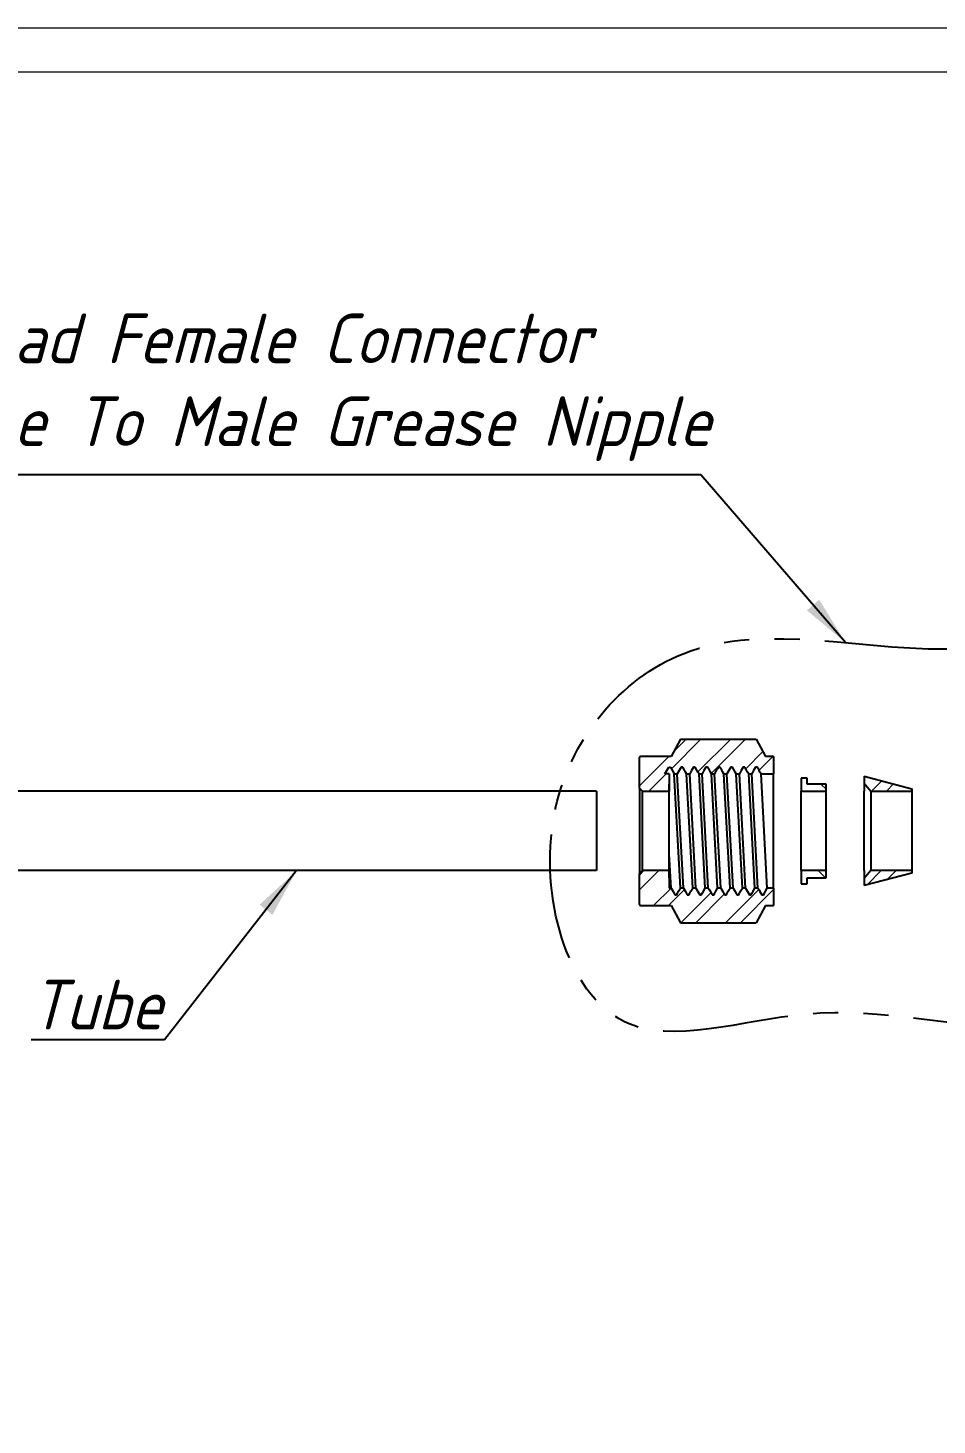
# Model space of a CAD drawing. Header units: millimetres. Extents: x 990 to 1442, y 548 to 864.
# Drawn here: x 1251.4 to 1343, y 723.5 to 864.2 of the extents above; entities that cross this region are included whole.
import ezdxf

# ---------------------------------------------------------------- set-up
doc = ezdxf.new("R2010")
doc.units = ezdxf.units.MM
doc.header["$LTSCALE"] = 2
doc.linetypes.add('PHANTOM', pattern=[12.7, 6.35, -1.27, 1.27, -1.27, 1.27, -1.27])
doc.linetypes.add('SLD-Solid', pattern=[0])
doc.styles.add('GENISO', font='geniso.shx', dxfattribs={"oblique": 15})
doc.dimstyles.new('Scale', dxfattribs={"dimscale": 2, "dimtxt": 2.5, "dimasz": 2.5, "dimexe": 1, "dimexo": 1, "dimgap": 0.8, "dimtad": 1, "dimdec": 0, "dimzin": 0, "dimtxsty": 'GENISO', "dimcen": 2.5, "dimclrd": 1, "dimclre": 1, "dimclrt": 7, "dimadec": 0, "dimazin": 0, "dimtfac": 1, "dimtdec": 0, "dimtmove": 0, "dimatfit": 3, "dimfxl": 1, "dimtzin": 0, "dimlwd": -1, "dimlwe": -1, "dimarcsym": 0})
pattern_1 = [(45, (825.6327, 730.058), (-2.245064, 2.245064), []), (45, (827.1294, 730.058), (-2.245064, 2.245064), [])]
pattern_2 = [(45, (813.8424, 631.2357), (-2.245064, 2.245064), []), (45, (815.339, 631.2357), (-2.245064, 2.245064), [])]
pattern_3 = [(45, (813.8424, 665.8548), (-2.245064, 2.245064), []), (45, (815.339, 665.8548), (-2.245064, 2.245064), [])]

# ---------------------------------------------------------------- blocks, each defined once
blk = doc.blocks.new('sdasdasd')
at = {"linetype": 'Continuous', "lineweight": 18, "true_color": 0xf26722}
h = blk.add_hatch(dxfattribs=at)
h.set_pattern_fill('ANSI32', color=30, scale=0.333333, style=0)
h.set_pattern_definition(pattern_1)
h.paths.add_polyline_path([(1248.03, 787.62), (1252.83, 786.37), (1252.83, 786.12), (1248.7, 786.12), (1248.03, 786.92)], flags=0)
h = blk.add_hatch(dxfattribs=at)
h.set_pattern_fill('ANSI32', color=30, scale=0.333333, style=0)
h.set_pattern_definition(pattern_1)
h.paths.add_polyline_path([(1248.7, 778.12), (1252.83, 778.12), (1252.83, 777.87), (1248.03, 776.62), (1248.03, 777.33)], flags=0)
at = {"color": 30, "linetype": 'Continuous', "lineweight": 25, "true_color": 0xf26722}
for p, q in [((1248.03, 787.62), (1248.03, 786.12)), ((1248.03, 787.62), (1252.83, 786.37)), ((1248.03, 786.92), (1248.7, 786.12)), ((1248.03, 778.12), (1248.03, 786.12)), ((1248.7, 786.12), (1252.83, 786.12)), ((1248.7, 786.12), (1248.7, 778.12)), ((1252.83, 786.37), (1252.83, 786.12)), ((1252.83, 786.12), (1252.83, 778.12)), ((1248.03, 778.12), (1248.03, 776.62)), ((1248.7, 778.12), (1248.03, 777.33)), ((1252.83, 778.12), (1248.7, 778.12)), ((1252.83, 778.12), (1252.83, 777.87)), ((1252.83, 777.87), (1248.03, 776.62))]:
    blk.add_line(p, q, dxfattribs=at)
blk = doc.blocks.new('sdjhjj')
at = {"linetype": 'Continuous', "lineweight": 18}
h = blk.add_hatch(dxfattribs=at)
h.set_pattern_fill('ANSI32', color=6, scale=0.333333, style=0)
h.set_pattern_definition(pattern_2)
h.paths.add_polyline_path([(1236.24, 688.62), (1236.24, 687.3), (1233.74, 687.3), (1233.74, 688.02), (1235.64, 688.02), (1235.64, 688.62)], flags=0)
h = blk.add_hatch(dxfattribs=at)
h.set_pattern_fill('ANSI32', color=6, scale=0.333333, style=0)
h.set_pattern_definition(pattern_2)
h.paths.add_polyline_path([(1233.74, 678.58), (1233.74, 679.3), (1236.24, 679.3), (1236.24, 677.98), (1235.64, 677.98), (1235.64, 678.58)], flags=0)
at = {"color": 6, "linetype": 'Continuous', "lineweight": 25}
for p, q in [((1233.74, 688.02), (1235.64, 688.02)), ((1233.74, 687.3), (1233.74, 688.02)), ((1235.64, 688.62), (1236.24, 688.62)), ((1235.64, 688.02), (1235.64, 688.62)), ((1236.24, 688.62), (1236.24, 687.3)), ((1236.24, 687.3), (1233.74, 687.3)), ((1233.74, 679.3), (1233.74, 687.3)), ((1236.24, 679.3), (1236.24, 687.3)), ((1233.74, 679.3), (1236.24, 679.3)), ((1233.74, 678.58), (1233.74, 679.3)), ((1235.64, 678.58), (1233.74, 678.58)), ((1235.64, 677.98), (1235.64, 678.58)), ((1236.24, 679.3), (1236.24, 677.98)), ((1236.24, 677.98), (1235.64, 677.98))]:
    blk.add_line(p, q, dxfattribs=at)
blk = doc.blocks.new('sdsadsajhhjhgnbn')
at = {"linetype": 'Continuous', "lineweight": 18, "true_color": 0xa35c6a}
h = blk.add_hatch(dxfattribs=at)
h.set_pattern_fill('ANSI32', color=235, scale=0.333333, style=0)
h.set_pattern_definition(pattern_3)
edge = h.paths.add_edge_path(flags=0)
edge.add_line((1244.24, 725.42), (1244.24, 723.67))
edge.add_line((1244.24, 723.67), (1242.99, 723.67))
edge.add_line((1242.99, 723.67), (1242.6, 724.35))
edge.add_line((1242.6, 724.35), (1242.44, 724.35))
edge.add_line((1242.44, 724.35), (1242.05, 723.67))
edge.add_line((1242.05, 723.67), (1241.74, 723.67))
edge.add_line((1241.74, 723.67), (1241.35, 724.35))
edge.add_line((1241.35, 724.35), (1241.19, 724.35))
edge.add_line((1241.19, 724.35), (1240.8, 723.67))
edge.add_line((1240.8, 723.67), (1240.49, 723.67))
edge.add_line((1240.49, 723.67), (1240.1, 724.35))
edge.add_line((1240.1, 724.35), (1239.94, 724.35))
edge.add_line((1239.94, 724.35), (1239.55, 723.67))
edge.add_line((1239.55, 723.67), (1239.24, 723.67))
edge.add_line((1239.24, 723.67), (1238.85, 724.35))
edge.add_line((1238.85, 724.35), (1238.69, 724.35))
edge.add_line((1238.69, 724.35), (1238.3, 723.67))
edge.add_line((1238.3, 723.67), (1237.99, 723.67))
edge.add_line((1237.99, 723.67), (1237.6, 724.35))
edge.add_line((1237.6, 724.35), (1237.44, 724.35))
edge.add_line((1237.44, 724.35), (1237.05, 723.67))
edge.add_line((1237.05, 723.67), (1236.74, 723.67))
edge.add_line((1236.74, 723.67), (1236.35, 724.35))
edge.add_line((1236.35, 724.35), (1236.19, 724.35))
edge.add_line((1236.19, 724.35), (1235.8, 723.67))
edge.add_line((1235.8, 723.67), (1235.49, 723.67))
edge.add_line((1235.49, 723.67), (1235.1, 724.35))
edge.add_line((1235.1, 724.35), (1234.94, 724.35))
edge.add_line((1234.94, 724.35), (1234.55, 723.67))
edge.add_line((1234.55, 723.67), (1234.24, 723.67))
edge.add_line((1234.24, 723.67), (1233.85, 724.35))
edge.add_line((1233.85, 724.35), (1233.69, 724.35))
edge.add_line((1233.69, 724.35), (1233.3, 723.67))
edge.add_line((1233.3, 723.67), (1233.74, 723.67))
edge.add_line((1233.74, 723.67), (1233.74, 721.92))
edge.add_line((1233.74, 721.92), (1231.04, 721.92))
edge.add_line((1231.04, 721.92), (1230.74, 722.22))
edge.add_line((1230.74, 722.22), (1230.74, 725.32))
edge.add_arc((1230.84, 725.32), 0.1, 90, 180, ccw=False)
edge.add_line((1230.84, 725.42), (1233.94, 725.42))
edge.add_line((1233.94, 725.42), (1234.88, 727.16))
edge.add_line((1234.88, 727.16), (1242.5, 727.16))
edge.add_line((1242.5, 727.16), (1243.44, 725.42))
edge.add_line((1243.44, 725.42), (1244.24, 725.42))
h = blk.add_hatch(dxfattribs=at)
h.set_pattern_fill('ANSI32', color=235, scale=0.333333, style=0)
h.set_pattern_definition(pattern_3)
edge = h.paths.add_edge_path(flags=0)
edge.add_line((1244.24, 710.42), (1243.44, 710.42))
edge.add_line((1243.44, 710.42), (1242.5, 708.68))
edge.add_line((1242.5, 708.68), (1234.88, 708.68))
edge.add_line((1234.88, 708.68), (1233.94, 710.42))
edge.add_line((1233.94, 710.42), (1230.84, 710.42))
edge.add_arc((1230.84, 710.52), 0.1, 180, 270, ccw=False)
edge.add_line((1230.74, 710.52), (1230.74, 713.62))
edge.add_line((1230.74, 713.62), (1231.04, 713.92))
edge.add_line((1231.04, 713.92), (1233.74, 713.92))
edge.add_line((1233.74, 713.92), (1233.74, 712.17))
edge.add_line((1233.74, 712.17), (1233.92, 712.17))
edge.add_line((1233.92, 712.17), (1234.31, 711.49))
edge.add_line((1234.31, 711.49), (1234.47, 711.49))
edge.add_line((1234.47, 711.49), (1234.86, 712.17))
edge.add_line((1234.86, 712.17), (1235.17, 712.17))
edge.add_line((1235.17, 712.17), (1235.56, 711.49))
edge.add_line((1235.56, 711.49), (1235.72, 711.49))
edge.add_line((1235.72, 711.49), (1236.11, 712.17))
edge.add_line((1236.11, 712.17), (1236.42, 712.17))
edge.add_line((1236.42, 712.17), (1236.81, 711.49))
edge.add_line((1236.81, 711.49), (1236.97, 711.49))
edge.add_line((1236.97, 711.49), (1237.36, 712.17))
edge.add_line((1237.36, 712.17), (1237.67, 712.17))
edge.add_line((1237.67, 712.17), (1238.06, 711.49))
edge.add_line((1238.06, 711.49), (1238.22, 711.49))
edge.add_line((1238.22, 711.49), (1238.61, 712.17))
edge.add_line((1238.61, 712.17), (1238.92, 712.17))
edge.add_line((1238.92, 712.17), (1239.31, 711.49))
edge.add_line((1239.31, 711.49), (1239.47, 711.49))
edge.add_line((1239.47, 711.49), (1239.86, 712.17))
edge.add_line((1239.86, 712.17), (1240.17, 712.17))
edge.add_line((1240.17, 712.17), (1240.56, 711.49))
edge.add_line((1240.56, 711.49), (1240.72, 711.49))
edge.add_line((1240.72, 711.49), (1241.11, 712.17))
edge.add_line((1241.11, 712.17), (1241.42, 712.17))
edge.add_line((1241.42, 712.17), (1241.81, 711.49))
edge.add_line((1241.81, 711.49), (1241.97, 711.49))
edge.add_line((1241.97, 711.49), (1242.36, 712.17))
edge.add_line((1242.36, 712.17), (1242.67, 712.17))
edge.add_line((1242.67, 712.17), (1243.06, 711.49))
edge.add_line((1243.06, 711.49), (1243.22, 711.49))
edge.add_line((1243.22, 711.49), (1243.61, 712.17))
edge.add_line((1243.61, 712.17), (1244.24, 712.17))
edge.add_line((1244.24, 712.17), (1244.24, 710.42))
at = {"color": 235, "linetype": 'Continuous', "lineweight": 25, "true_color": 0xa35c6a}
for p, q in [((1234.88, 727.16), (1233.94, 725.42)), ((1234.88, 727.16), (1242.5, 727.16)), ((1242.5, 727.16), (1243.44, 725.42)), ((1230.74, 722.22), (1230.74, 725.32)), ((1233.94, 725.42), (1230.84, 725.42)), ((1244.24, 725.42), (1243.44, 725.42)), ((1244.24, 725.42), (1244.24, 723.67)), ((1233.3, 723.67), (1233.69, 724.35)), ((1233.74, 723.67), (1233.3, 723.67)), ((1233.69, 724.35), (1233.85, 724.35)), ((1233.74, 723.67), (1233.74, 721.92)), ((1233.85, 724.35), (1234.24, 723.67)), ((1234.24, 723.67), (1234.55, 723.67)), ((1235.1, 724.35), (1234.94, 724.35)), ((1235.49, 723.67), (1235.8, 723.67)), ((1236.35, 724.35), (1236.19, 724.35)), ((1236.74, 723.67), (1237.05, 723.67)), ((1237.6, 724.35), (1237.44, 724.35)), ((1237.99, 723.67), (1238.3, 723.67)), ((1238.85, 724.35), (1238.69, 724.35)), ((1239.24, 723.67), (1239.55, 723.67)), ((1240.1, 724.35), (1239.94, 724.35)), ((1240.49, 723.67), (1240.8, 723.67)), ((1241.35, 724.35), (1241.19, 724.35)), ((1241.74, 723.67), (1242.05, 723.67)), ((1242.6, 724.35), (1242.44, 724.35)), ((1242.99, 723.67), (1244.24, 723.67)), ((1231.04, 721.92), (1230.74, 722.22)), ((1230.74, 722.22), (1230.74, 713.62)), ((1231.04, 721.92), (1233.74, 721.92)), ((1231.04, 713.92), (1231.04, 721.92)), ((1233.74, 721.92), (1233.74, 722.64)), ((1233.74, 713.92), (1233.74, 721.92)), ((1230.74, 713.62), (1231.04, 713.92)), ((1230.74, 710.52), (1230.74, 713.62)), ((1233.74, 713.92), (1231.04, 713.92)), ((1233.74, 713.2), (1233.74, 713.92)), ((1233.74, 713.92), (1233.74, 712.17)), ((1233.92, 712.17), (1233.74, 712.17)), ((1235.17, 712.17), (1234.86, 712.17)), ((1236.42, 712.17), (1236.11, 712.17)), ((1237.67, 712.17), (1237.36, 712.17)), ((1238.92, 712.17), (1238.61, 712.17)), ((1240.17, 712.17), (1239.86, 712.17)), ((1241.42, 712.17), (1241.11, 712.17)), ((1242.67, 712.17), (1242.36, 712.17)), ((1244.24, 712.17), (1243.61, 712.17)), ((1244.24, 712.17), (1244.24, 710.42)), ((1230.84, 710.42), (1233.94, 710.42)), ((1233.94, 710.42), (1234.88, 708.68)), ((1234.31, 711.49), (1234.47, 711.49)), ((1235.56, 711.49), (1235.72, 711.49)), ((1236.81, 711.49), (1236.97, 711.49)), ((1238.06, 711.49), (1238.22, 711.49)), ((1239.31, 711.49), (1239.47, 711.49)), ((1240.56, 711.49), (1240.72, 711.49)), ((1241.81, 711.49), (1241.97, 711.49)), ((1243.44, 710.42), (1242.5, 708.68)), ((1243.06, 711.49), (1243.22, 711.49)), ((1243.44, 710.42), (1244.24, 710.42)), ((1234.88, 708.68), (1242.5, 708.68))]:
    blk.add_line(p, q, dxfattribs=at)
at = {"color": 235, "true_color": 0xa35c6a}
for p, q in [((1234.86, 712.17), (1234.24, 723.67)), ((1235.17, 712.17), (1234.55, 723.67)), ((1236.11, 712.17), (1235.49, 723.67)), ((1236.42, 712.17), (1235.8, 723.67)), ((1237.36, 712.17), (1236.74, 723.67)), ((1237.67, 712.17), (1237.05, 723.67)), ((1238.61, 712.17), (1237.99, 723.67)), ((1238.92, 712.17), (1238.3, 723.67)), ((1239.86, 712.17), (1239.24, 723.67)), ((1240.17, 712.17), (1239.55, 723.67)), ((1241.11, 712.17), (1240.49, 723.67)), ((1241.42, 712.17), (1240.8, 723.67)), ((1242.36, 712.17), (1241.74, 723.67)), ((1242.67, 712.17), (1242.05, 723.67)), ((1243.61, 712.17), (1242.99, 723.67)), ((1244.24, 712.17), (1244.24, 723.67)), ((1233.92, 712.17), (1233.74, 715.62))]:
    blk.add_line(p, q, dxfattribs=at)
at = {"color": 235, "linetype": 'Continuous', "lineweight": 25, "true_color": 0xa35c6a, "flags": 128}
for points in [[(1234.94, 724.35), (1234.84, 724.17), (1234.73, 723.99), (1234.55, 723.67)], [(1235.49, 723.67), (1235.38, 723.85), (1235.28, 724.03), (1235.1, 724.35)], [(1236.19, 724.35), (1236.09, 724.17), (1235.98, 723.99), (1235.8, 723.67)], [(1236.74, 723.67), (1236.63, 723.85), (1236.53, 724.03), (1236.35, 724.35)], [(1237.44, 724.35), (1237.34, 724.17), (1237.23, 723.99), (1237.05, 723.67)], [(1237.99, 723.67), (1237.88, 723.85), (1237.78, 724.03), (1237.6, 724.35)], [(1238.69, 724.35), (1238.59, 724.17), (1238.48, 723.99), (1238.3, 723.67)], [(1239.24, 723.67), (1239.13, 723.85), (1239.03, 724.03), (1238.85, 724.35)], [(1239.94, 724.35), (1239.84, 724.17), (1239.73, 723.99), (1239.55, 723.67)], [(1240.49, 723.67), (1240.38, 723.85), (1240.28, 724.03), (1240.1, 724.35)], [(1241.19, 724.35), (1241.09, 724.17), (1240.98, 723.99), (1240.8, 723.67)], [(1241.74, 723.67), (1241.63, 723.85), (1241.53, 724.03), (1241.35, 724.35)], [(1242.44, 724.35), (1242.34, 724.17), (1242.23, 723.99), (1242.05, 723.67)], [(1242.99, 723.67), (1242.88, 723.85), (1242.78, 724.03), (1242.6, 724.35)], [(1233.92, 712.17), (1234.03, 711.99), (1234.13, 711.81), (1234.31, 711.49)], [(1234.47, 711.49), (1234.57, 711.67), (1234.68, 711.85), (1234.86, 712.17)], [(1235.17, 712.17), (1235.28, 711.99), (1235.38, 711.81), (1235.56, 711.49)], [(1235.72, 711.49), (1235.82, 711.67), (1235.93, 711.85), (1236.11, 712.17)], [(1236.42, 712.17), (1236.53, 711.99), (1236.63, 711.81), (1236.81, 711.49)], [(1236.97, 711.49), (1237.07, 711.67), (1237.18, 711.85), (1237.36, 712.17)], [(1237.67, 712.17), (1237.78, 711.99), (1237.88, 711.81), (1238.06, 711.49)], [(1238.22, 711.49), (1238.32, 711.67), (1238.43, 711.85), (1238.61, 712.17)], [(1238.92, 712.17), (1239.03, 711.99), (1239.13, 711.81), (1239.31, 711.49)], [(1239.47, 711.49), (1239.57, 711.67), (1239.68, 711.85), (1239.86, 712.17)], [(1240.17, 712.17), (1240.28, 711.99), (1240.38, 711.81), (1240.56, 711.49)], [(1240.72, 711.49), (1240.82, 711.67), (1240.93, 711.85), (1241.11, 712.17)], [(1241.42, 712.17), (1241.53, 711.99), (1241.63, 711.81), (1241.81, 711.49)], [(1241.97, 711.49), (1242.07, 711.67), (1242.18, 711.85), (1242.36, 712.17)], [(1242.67, 712.17), (1242.78, 711.99), (1242.88, 711.81), (1243.06, 711.49)], [(1243.22, 711.49), (1243.32, 711.67), (1243.43, 711.85), (1243.61, 712.17)]]:
    blk.add_lwpolyline(points, dxfattribs=at)
at = {"color": 235, "linetype": 'Continuous', "lineweight": 25, "true_color": 0xa35c6a}
for centre, start, end in [((1230.84, 725.32), 90, 180), ((1230.84, 710.52), 180, 270)]:
    blk.add_arc(centre, 0.1, start, end, dxfattribs=at)

msp = doc.modelspace()

# ---------------------------------------------------------------- linework, layer by layer
for p, q in [((1308.69, 787.32), (1241.8, 787.32)), ((1308.69, 787.32), (1308.69, 779.32)), ((1308.69, 779.32), (1238.2, 779.32))]:
    msp.add_line(p, q)
at = {"color": 7, "linetype": 'SLD-Solid', "lineweight": 15}
for points in [[(989.73, 864.17), (1441.91, 864.17), (1441.91, 548.31), (989.73, 548.31)], [(994.16, 859.74), (1437.48, 859.74), (1437.48, 552.74), (994.16, 552.74)]]:
    msp.add_lwpolyline(points, close=True, dxfattribs=at)
at = {"linetype": 'PHANTOM'}
msp.add_spline([(1428.79, 789.73), (1418.44, 800.34), (1393.39, 802.52), (1368.88, 805.51), (1345.73, 801.7), (1317.41, 801.16), (1304.43, 784.91), (1311.51, 764.1), (1329.76, 764.86), (1352.17, 763.48), (1370.98, 765.41), (1402.52, 760.16), (1428.24, 765.96), (1428.79, 789.73)], degree=3, dxfattribs=at)

# ---------------------------------------------------------------- block references
for name, p in [('sdsadsajhhjhgnbn', (82.28, 65.4)), ('sdasdasd', (87.63, 1.2))]:
    msp.add_blockref(name, p)
at = {"xscale": -1}
msp.add_blockref('sdjhjj', (2565.55, 100.02), dxfattribs=at)

# ---------------------------------------------------------------- texts
at = {"color": 7, "char_height": 5, "attachment_point": 5, "style": 'GENISO'}
for s, insert in [('-Bulk Head Female Connector\\PConnects Tube To Male Grease Nipple', (1266.51, 827.99)), ('Tube', (1258.33, 765.83))]:
    msp.add_mtext(s, dxfattribs=dict(at, insert=insert))

# ---------------------------------------------------------------- leaders
for points in [[(1333.77, 802.28), (1319.21, 819.17), (1213.92, 819.17)], [(1278.48, 779.32), (1265.18, 762.3), (1251.74, 762.3)]]:
    msp.add_leader(points, dimstyle='Scale')

doc.saveas('drawing.dxf')
